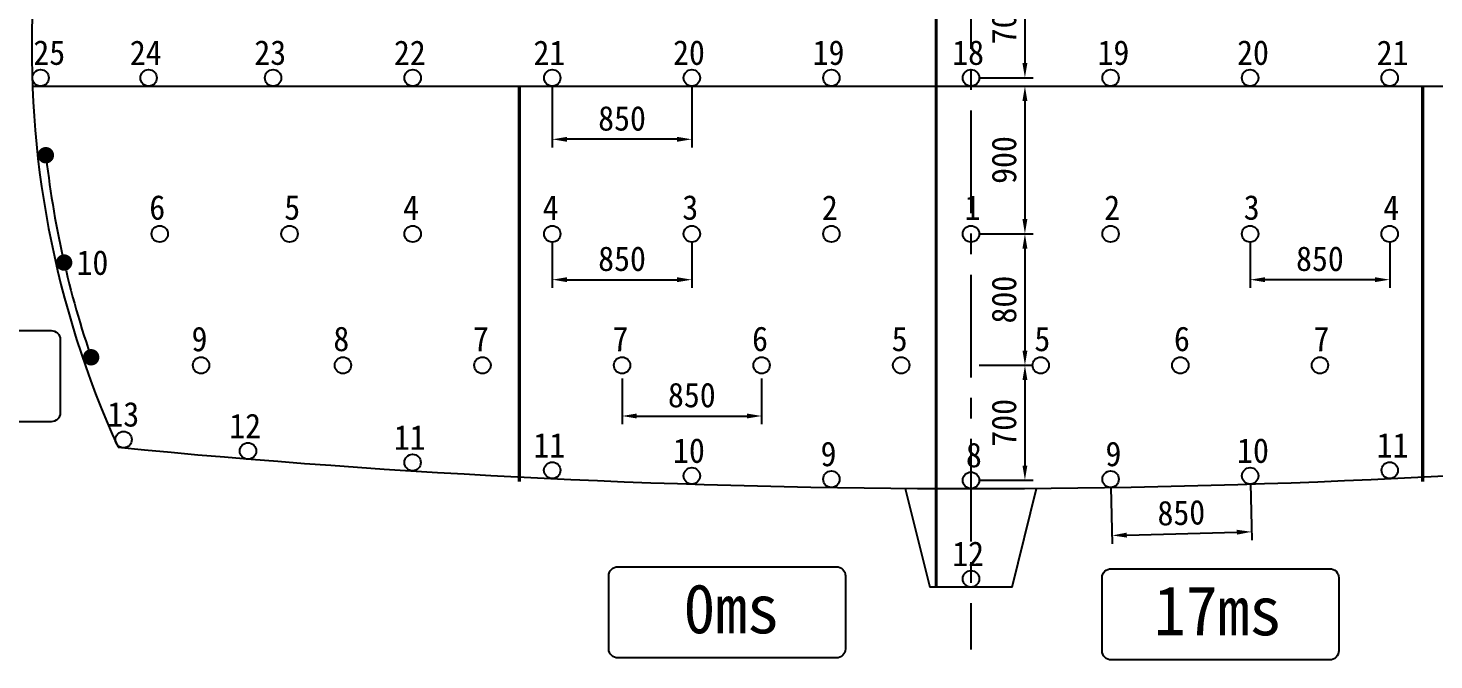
# Model space of a CAD drawing. Header units: millimetres. Extents: x 1250 to 41050, y 2900 to 31257.
# Drawn here: x 8158 to 16720, y 14005 to 17851 of the extents above; entities that cross this region are included whole.
import ezdxf
from ezdxf.enums import TextEntityAlignment as Align

# ---------------------------------------------------------------- set-up
doc = ezdxf.new("R2010")
doc.units = ezdxf.units.MM
doc.header["$LTSCALE"] = 500
doc.header["$PDMODE"] = 1
doc.linetypes.add('A-CENTR01', pattern=[2, 1.25, -0.25, 0.25, -0.25])
doc.linetypes.add('A-DASHD01', pattern=[0.75, 0.5, -0.25])
for name, color, linetype in [('CS-BLST', 4, 'Continuous'), ('CS-BLST-HIDL', 2, 'A-DASHD01'), ('CS-BLST-LIN3', 2, 'Continuous'), ('CS-BLST-TEX1', 6, 'Continuous'), ('CS-BLST-TEX2', 3, 'Continuous'), ('CS-CNTL', 1, 'A-CENTR01'), ('CS-DIMS', 1, 'Continuous'), ('CS-EXCV', 3, 'E-DIGLN01'), ('CS-TABL', 3, 'Continuous')]:
    doc.layers.add(name, color=color, linetype=linetype)
doc.styles.add('굴림체', font='')
doc.styles.get('굴림체').set_extended_font_data('GulimChe')
doc.linetypes.add('E-DIGLN01', pattern='A,0.9,-0.2,[19,kscals.shx,S=0.1,R=180,X=0,Y=0],0.9', length=2)
doc.dimstyles.new('DIM01-50', dxfattribs={"dimscale": 50, "dimtxt": 3, "dimasz": 1.8, "dimexe": 1, "dimexo": 1, "dimgap": 1, "dimtad": 1, "dimdec": 0, "dimzin": 9, "dimdsep": 46, "dimlunit": 6, "dimtxsty": '굴림체', "dimcen": 2.5, "dimclrt": 3, "dimadec": 4, "dimazin": 0, "dimtfac": 1, "dimtdec": 0, "dimtmove": 2, "dimatfit": 3, "dimfxl": 0, "dimtolj": 1, "dimtzin": 0, "dimarcsym": 0})

# ---------------------------------------------------------------- blocks, each defined once
blk = doc.blocks.new('*D15')
at = {"layer": 'CS-DIMS', "color": 0, "lineweight": -2, "transparency": 16777216}
for p, q in [((13950.5, 18248.5), (14279, 18248.5)), ((14229, 18158.5), (14229, 17638.5)), ((13950.5, 17548.5), (14279, 17548.5))]:
    blk.add_line(p, q, dxfattribs=at)
at = {"layer": 'CS-DIMS', "color": 0, "transparency": 16777216}
for points in [[(14214, 18158.5), (14244, 18158.5), (14229, 18248.5)], [(14214, 17638.5), (14244, 17638.5), (14229, 17548.5)]]:
    blk.add_solid(points, dxfattribs=at)
at = {"layer": 'Defpoints', "color": 0, "transparency": 16777216}
for p in [(13900.5, 18248.5), (13900.5, 17548.5), (14229, 17548.5)]:
    blk.add_point(p, dxfattribs=at)
at = {"layer": 'CS-DIMS', "color": 3, "transparency": 16777216, "insert": (14102.1, 17898.5), "char_height": 150, "attachment_point": 5, "rotation": 90, "style": '굴림체'}
blk.add_mtext('\\A1;700', dxfattribs=at)
blk = doc.blocks.new('*D34')
at = {"layer": 'CS-DIMS', "color": 0, "lineweight": -2, "transparency": 16777216}
for p, q in [((15601.8, 15078.1), (15610.8, 14734.8)), ((14751.8, 15055.9), (14760.8, 14712.6)), ((14849.4, 14764.9), (15519.5, 14782.4))]:
    blk.add_line(p, q, dxfattribs=at)
at = {"layer": 'CS-DIMS', "color": 0, "transparency": 16777216}
for points in [[(14849, 14779.9), (14849.8, 14749.9), (14759.5, 14762.6)], [(15519.1, 14797.4), (15519.9, 14767.4), (15609.5, 14784.8)]]:
    blk.add_solid(points, dxfattribs=at)
at = {"layer": 'Defpoints', "color": 0, "transparency": 16777216}
for p in [(14750.5, 15105.9), (15600.5, 15128.1), (15609.5, 14784.8)]:
    blk.add_point(p, dxfattribs=at)
at = {"layer": 'CS-DIMS', "color": 3, "transparency": 16777216, "insert": (15181.2, 14900.3), "char_height": 150, "attachment_point": 5, "rotation": 1.495, "style": '굴림체'}
blk.add_mtext('\\A1;850', dxfattribs=at)
blk = doc.blocks.new('*D35')
at = {"layer": 'CS-DIMS', "color": 0, "lineweight": -2, "transparency": 16777216}
for p, q in [((13950.5, 15798.5), (14279, 15798.5)), ((14229, 15708.5), (14229, 15188.5)), ((13950.5, 15098.5), (14279, 15098.5))]:
    blk.add_line(p, q, dxfattribs=at)
at = {"layer": 'CS-DIMS', "color": 0, "transparency": 16777216}
for points in [[(14214, 15708.5), (14244, 15708.5), (14229, 15798.5)], [(14214, 15188.5), (14244, 15188.5), (14229, 15098.5)]]:
    blk.add_solid(points, dxfattribs=at)
at = {"layer": 'Defpoints', "color": 0, "transparency": 16777216}
for p in [(13900.5, 15798.5), (13900.5, 15098.5), (14229, 15098.5)]:
    blk.add_point(p, dxfattribs=at)
at = {"layer": 'CS-DIMS', "color": 3, "transparency": 16777216, "insert": (14102.1, 15448.5), "char_height": 150, "attachment_point": 5, "rotation": 90, "style": '굴림체'}
blk.add_mtext('\\A1;700', dxfattribs=at)
blk = doc.blocks.new('*D36')
at = {"layer": 'CS-DIMS', "color": 0, "lineweight": -2, "transparency": 16777216}
for p, q in [((13950.5, 16598.5), (14279, 16598.5)), ((14229, 16508.5), (14229, 15888.5)), ((13950.5, 15798.5), (14279, 15798.5))]:
    blk.add_line(p, q, dxfattribs=at)
at = {"layer": 'CS-DIMS', "color": 0, "transparency": 16777216}
for points in [[(14214, 16508.5), (14244, 16508.5), (14229, 16598.5)], [(14214, 15888.5), (14244, 15888.5), (14229, 15798.5)]]:
    blk.add_solid(points, dxfattribs=at)
at = {"layer": 'Defpoints', "color": 0, "transparency": 16777216}
for p in [(13900.5, 16598.5), (13900.5, 15798.5), (14229, 15798.5)]:
    blk.add_point(p, dxfattribs=at)
at = {"layer": 'CS-DIMS', "color": 3, "transparency": 16777216, "insert": (14102.3, 16198.5), "char_height": 150, "attachment_point": 5, "rotation": 90, "style": '굴림체'}
blk.add_mtext('\\A1;800', dxfattribs=at)
blk = doc.blocks.new('*D37')
at = {"layer": 'CS-DIMS', "color": 0, "lineweight": -2, "transparency": 16777216}
for p, q in [((13950.5, 17498.5), (14279, 17498.5)), ((14229, 17408.5), (14229, 16688.5)), ((13950.5, 16598.5), (14279, 16598.5))]:
    blk.add_line(p, q, dxfattribs=at)
at = {"layer": 'CS-DIMS', "color": 0, "transparency": 16777216}
for points in [[(14214, 17408.5), (14244, 17408.5), (14229, 17498.5)], [(14214, 16688.5), (14244, 16688.5), (14229, 16598.5)]]:
    blk.add_solid(points, dxfattribs=at)
at = {"layer": 'Defpoints', "color": 0, "transparency": 16777216}
for p in [(13900.5, 17498.5), (13900.5, 16598.5), (14229, 16598.5)]:
    blk.add_point(p, dxfattribs=at)
at = {"layer": 'CS-DIMS', "color": 3, "transparency": 16777216, "insert": (14102.3, 17048.5), "char_height": 150, "attachment_point": 5, "rotation": 90, "style": '굴림체'}
blk.add_mtext('\\A1;900', dxfattribs=at)
blk = doc.blocks.new('*D39')
at = {"layer": 'CS-DIMS', "color": 0, "lineweight": -2, "transparency": 16777216}
for p, q in [((11350.5, 17498.5), (11350.5, 17124.4)), ((12200.5, 17498.5), (12200.5, 17124.4)), ((12110.5, 17174.4), (11440.5, 17174.4))]:
    blk.add_line(p, q, dxfattribs=at)
at = {"layer": 'CS-DIMS', "color": 0, "transparency": 16777216}
for points in [[(11440.5, 17189.4), (11440.5, 17159.4), (11350.5, 17174.4)], [(12110.5, 17189.4), (12110.5, 17159.4), (12200.5, 17174.4)]]:
    blk.add_solid(points, dxfattribs=at)
at = {"layer": 'Defpoints', "color": 0, "transparency": 16777216}
for p in [(11350.5, 17548.5), (12200.5, 17548.5), (11350.5, 17174.4)]:
    blk.add_point(p, dxfattribs=at)
at = {"layer": 'CS-DIMS', "color": 3, "transparency": 16777216, "insert": (11775.5, 17301.1), "char_height": 150, "attachment_point": 5, "style": '굴림체'}
blk.add_mtext('\\A1;850', dxfattribs=at)
blk = doc.blocks.new('*D42')
at = {"layer": 'CS-DIMS', "color": 0, "lineweight": -2, "transparency": 16777216}
for p, q in [((11350.5, 16548.5), (11350.5, 16269.9)), ((12200.5, 16548.5), (12200.5, 16269.9)), ((11440.5, 16319.9), (12110.5, 16319.9))]:
    blk.add_line(p, q, dxfattribs=at)
at = {"layer": 'CS-DIMS', "color": 0, "transparency": 16777216}
for points in [[(11440.5, 16334.9), (11440.5, 16304.9), (11350.5, 16319.9)], [(12110.5, 16334.9), (12110.5, 16304.9), (12200.5, 16319.9)]]:
    blk.add_solid(points, dxfattribs=at)
at = {"layer": 'Defpoints', "color": 0, "transparency": 16777216}
for p in [(11350.5, 16598.5), (12200.5, 16598.5), (12200.5, 16319.9)]:
    blk.add_point(p, dxfattribs=at)
at = {"layer": 'CS-DIMS', "color": 3, "transparency": 16777216, "insert": (11775.5, 16446.6), "char_height": 150, "attachment_point": 5, "style": '굴림체'}
blk.add_mtext('\\A1;850', dxfattribs=at)
blk = doc.blocks.new('*D49')
at = {"layer": 'CS-DIMS', "color": 0, "lineweight": -2, "transparency": 16777216}
for p, q in [((11775.5, 15718.5), (11775.5, 15439.9)), ((12625.5, 15718.5), (12625.5, 15439.9)), ((11865.5, 15489.9), (12535.5, 15489.9))]:
    blk.add_line(p, q, dxfattribs=at)
at = {"layer": 'CS-DIMS', "color": 0, "transparency": 16777216}
for points in [[(11865.5, 15504.9), (11865.5, 15474.9), (11775.5, 15489.9)], [(12535.5, 15504.9), (12535.5, 15474.9), (12625.5, 15489.9)]]:
    blk.add_solid(points, dxfattribs=at)
at = {"layer": 'Defpoints', "color": 0, "transparency": 16777216}
for p in [(11775.5, 15768.5), (12625.5, 15768.5), (12625.5, 15489.9)]:
    blk.add_point(p, dxfattribs=at)
at = {"layer": 'CS-DIMS', "color": 3, "transparency": 16777216, "insert": (12200.5, 15616.6), "char_height": 150, "attachment_point": 5, "style": '굴림체'}
blk.add_mtext('\\A1;850', dxfattribs=at)
blk = doc.blocks.new('*D50')
at = {"layer": 'CS-DIMS', "color": 0, "lineweight": -2, "transparency": 16777216}
for p, q in [((15600.5, 16548.5), (15600.5, 16269.9)), ((16450.5, 16548.5), (16450.5, 16269.9)), ((16360.5, 16319.9), (15690.5, 16319.9))]:
    blk.add_line(p, q, dxfattribs=at)
at = {"layer": 'CS-DIMS', "color": 0, "transparency": 16777216}
for points in [[(15690.5, 16334.9), (15690.5, 16304.9), (15600.5, 16319.9)], [(16360.5, 16334.9), (16360.5, 16304.9), (16450.5, 16319.9)]]:
    blk.add_solid(points, dxfattribs=at)
at = {"layer": 'Defpoints', "color": 0, "transparency": 16777216}
for p in [(15600.5, 16598.5), (16450.5, 16598.5), (15600.5, 16319.9)]:
    blk.add_point(p, dxfattribs=at)
at = {"layer": 'CS-DIMS', "color": 3, "transparency": 16777216, "insert": (16025.5, 16446.6), "char_height": 150, "attachment_point": 5, "style": '굴림체'}
blk.add_mtext('\\A1;850', dxfattribs=at)

msp = doc.modelspace()

# ---------------------------------------------------------------- linework, layer by layer
at = {"layer": 'CS-BLST', "lineweight": 0, "const_width": 50}
for points in [[(8284.8, 17060.6, 1), (8248.1, 17094.5, 1)], [(8397.9, 16409.1, 1), (8357.8, 16439, 1)], [(8563.7, 15834.5, 1), (8520.8, 15860.1, 1)]]:
    msp.add_lwpolyline(points, format="xyb", close=True, dxfattribs=at)
at = {"layer": 'CS-BLST'}
for centre in [(8234.4, 17548.5), (8892.3, 17548.5), (9650.5, 17548.5), (10500.5, 17548.5), (11350.5, 17548.5), (12200.5, 17548.5), (13050.5, 17548.5), (13900.5, 17548.5), (14750.5, 17548.5), (15600.5, 17548.5), (16450.5, 17548.5), (8960.3, 16598.5), (9750.5, 16598.5), (10500.5, 16598.5), (11350.5, 16598.5), (12200.5, 16598.5), (13050.5, 16598.5), (13900.5, 16598.5), (14750.5, 16598.5), (15600.5, 16598.5), (16450.5, 16598.5), (9211.9, 15798.5), (10075.5, 15798.5), (10925.5, 15798.5), (11775.5, 15798.5), (12625.5, 15798.5), (13475.5, 15798.5), (14325.5, 15798.5), (15175.5, 15798.5), (16025.5, 15798.5), (8739.9, 15346.3), (9497.6, 15276.7), (10499.8, 15206.7), (11350.2, 15159.3), (12200.4, 15125.5), (13050.5, 15105.2), (14750.5, 15105.2), (15600.6, 15125.5), (16450.8, 15159.3), (13900.5, 15098.5), (13900.5, 14498.5)]:
    msp.add_circle(centre, 50, dxfattribs=at)
at = {"layer": 'CS-BLST-HIDL', "const_width": 20}
for points in [[(13688.5, 18058.5), (13688.5, 17498.5)], [(11149.2, 17498.5), (11149.2, 15089.2)], [(13688.5, 17498.5), (13688.5, 14448.5)], [(16651.8, 17498.5), (16651.8, 15089.2)]]:
    msp.add_lwpolyline(points, dxfattribs=at)
at = {"layer": 'CS-BLST-LIN3', "flags": 128}
msp.add_lwpolyline([(8263.8, 17102.4, 0.056667), (8550.4, 15823.7)], format="xyb", dxfattribs=at)
at = {"layer": 'CS-CNTL'}
msp.add_line((13900.5, 24350.2), (13900.5, 14069.2), dxfattribs=at)
at = {"layer": 'CS-EXCV'}
for q in [(14300.5, 15048.5), (13650.5, 14448.5)]:
    msp.add_line((14150.5, 14448.5), q, dxfattribs=at)
at = {"layer": 'CS-EXCV', "flags": 128}
msp.add_lwpolyline([(19094.7, 15299.4, 0.242296), (18836.8, 20648.5, 0.57735), (8964.2, 20648.5, 0.242296), (8706.3, 15299.4)], format="xyb", dxfattribs=at)
for points in [[(8184.7, 17498.5), (19616.3, 17498.5)], [(13500.5, 15048.5), (13650.5, 14448.5)]]:
    msp.add_lwpolyline(points, dxfattribs=at)
at = {"layer": 'CS-EXCV'}
msp.add_arc((13900.5, 68945.7), 53897.2, 264.46968, 275.53032, dxfattribs=at)
at = {"layer": 'CS-TABL'}
for points in [[(6912.5, 15509.4), (6912.5, 15954.8, -0.414214), (6967.4, 16009.7), (8299.1, 16009.7, -0.414214), (8354, 15954.8), (8354, 15509.4, -0.414214), (8299.1, 15454.5), (6967.4, 15454.5, -0.414214)], [(11694.9, 14071.7), (11694.9, 14517.2, -0.414214), (11749.8, 14572), (13081.4, 14572, -0.414214), (13136.3, 14517.2), (13136.3, 14071.7, -0.414214), (13081.4, 14016.8), (11749.8, 14016.8, -0.414214)], [(14699.3, 14060.1), (14699.3, 14505.5, -0.414214), (14754.1, 14560.4), (16085.8, 14560.4, -0.414214), (16140.7, 14505.5), (16140.7, 14060.1, -0.414214), (16085.8, 14005.2), (14754.1, 14005.2, -0.414214)]]:
    msp.add_lwpolyline(points, format="xyb", close=True, dxfattribs=at)

# ---------------------------------------------------------------- texts
at = {"layer": 'CS-BLST-TEX1', "style": '굴림체'}
for s, p in [('  0ms', (12246.7, 14317)), ('  17ms', (15208.6, 14305.3))]:
    msp.add_text(s, height=300, dxfattribs=at).set_placement(p, align=Align.MIDDLE_CENTER)
at = {"layer": 'CS-BLST-TEX2', "style": '굴림체'}
for s, p in [('25', (8287.3, 17701.4, 0)), ('24', (8874.9, 17701.4, 0)), ('23', (9633, 17701.4, 0)), ('22', (10483, 17701.4, 0)), ('21', (11333, 17701.4, 0)), ('20', (12183, 17701.4, 0)), ('19', (13033, 17701.4, 0)), ('18', (13883, 17701.4, 0)), ('2', (14760.1, 16758.6)), ('3', (15610.1, 16758.6)), ('4', (16460.1, 16758.6)), ('5', (14335.1, 15958.6)), ('6', (15185.1, 15958.6)), ('7', (16035.1, 15958.6)), ('13', (8738.1, 15499.3, 0)), ('12', (9480.1, 15429.6, 0)), ('11', (10482.4, 15359.6, 0)), ('11', (11332.8, 15312.2, 0)), ('10', (12183, 15278.4, 0)), ('9', (13033, 15258.1, 0)), ('12', (13883, 14651.4, 0))]:
    msp.add_text(s, height=150, dxfattribs=at).set_placement(p, align=Align.MIDDLE)
for s, p in [('19', (14768, 17701.4, 0)), ('20', (15618, 17701.4, 0)), ('21', (16468, 17701.4, 0)), ('6', (8945, 16758.6)), ('5', (9766.9, 16758.6)), ('4', (10490.9, 16758.6)), ('4', (11340.9, 16758.6)), ('3', (12190.9, 16758.6)), ('2', (13040.9, 16758.6)), ('1', (13910.1, 16758.6)), ('10', (8550.1, 16423.1)), ('9', (9202.3, 15957.8)), ('8', (10065.9, 15958.6)), ('7', (10915.9, 15958.6)), ('7', (11765.9, 15958.6)), ('6', (12615.9, 15958.6)), ('5', (13465.9, 15958.6)), ('8', (13918, 15251.4, 0)), ('9', (14768, 15258.1, 0)), ('10', (15618, 15278.4, 0)), ('11', (16468.2, 15312.2, 0))]:
    msp.add_text(s, height=150, rotation=360, dxfattribs=at).set_placement(p, align=Align.MIDDLE)

# ---------------------------------------------------------------- dimensions: what is measured, and where the dimension line sits
at = {"layer": 'CS-DIMS'}
for base, p1, p2, angle, picture, middle in [((14229, 17548.5), (13900.5, 18248.5), (13900.5, 17548.5), 90, '*D15', (14102.1, 17898.5)), ((11350.5, 17174.4), (12200.5, 17548.5), (11350.5, 17548.5), 180, '*D39', (11775.5, 17301.1)), ((14229, 16598.5), (13900.5, 17498.5), (13900.5, 16598.5), 90, '*D37', (14102.3, 17048.5)), ((14229, 15798.5), (13900.5, 16598.5), (13900.5, 15798.5), 90, '*D36', (14102.3, 16198.5)), ((15600.5, 16319.9), (16450.5, 16598.5), (15600.5, 16598.5), 180, '*D50', (16025.5, 16446.6)), ((14229, 15098.5), (13900.5, 15798.5), (13900.5, 15098.5), 90, '*D35', (14102.1, 15448.5))]:
    dim = msp.add_linear_dim(base=base, p1=p1, p2=p2, angle=angle, dimstyle='DIM01-50', dxfattribs=at)
    dim.commit()
    dim.dimension.update_dxf_attribs({"geometry": picture, "text_midpoint": middle})
for base, p1, p2, picture, middle in [((12200.5, 16319.9), (11350.5, 16598.5), (12200.5, 16598.5), '*D42', (11775.5, 16446.6)), ((12625.5, 15489.9), (11775.5, 15768.5), (12625.5, 15768.5), '*D49', (12200.5, 15616.6))]:
    dim = msp.add_linear_dim(base=base, p1=p1, p2=p2, dimstyle='DIM01-50', dxfattribs=at)
    dim.commit()
    dim.dimension.update_dxf_attribs({"geometry": picture, "text_midpoint": middle})
dim = msp.add_aligned_dim(p1=(14750.5, 15105.9), p2=(15600.5, 15128.1), distance=-343.4, text='850', dimstyle='DIM01-50', dxfattribs=at)
dim.commit()
dim.dimension.update_dxf_attribs({"geometry": '*D34', "text_midpoint": (15181.2, 14900.3)})

doc.saveas('drawing.dxf')
